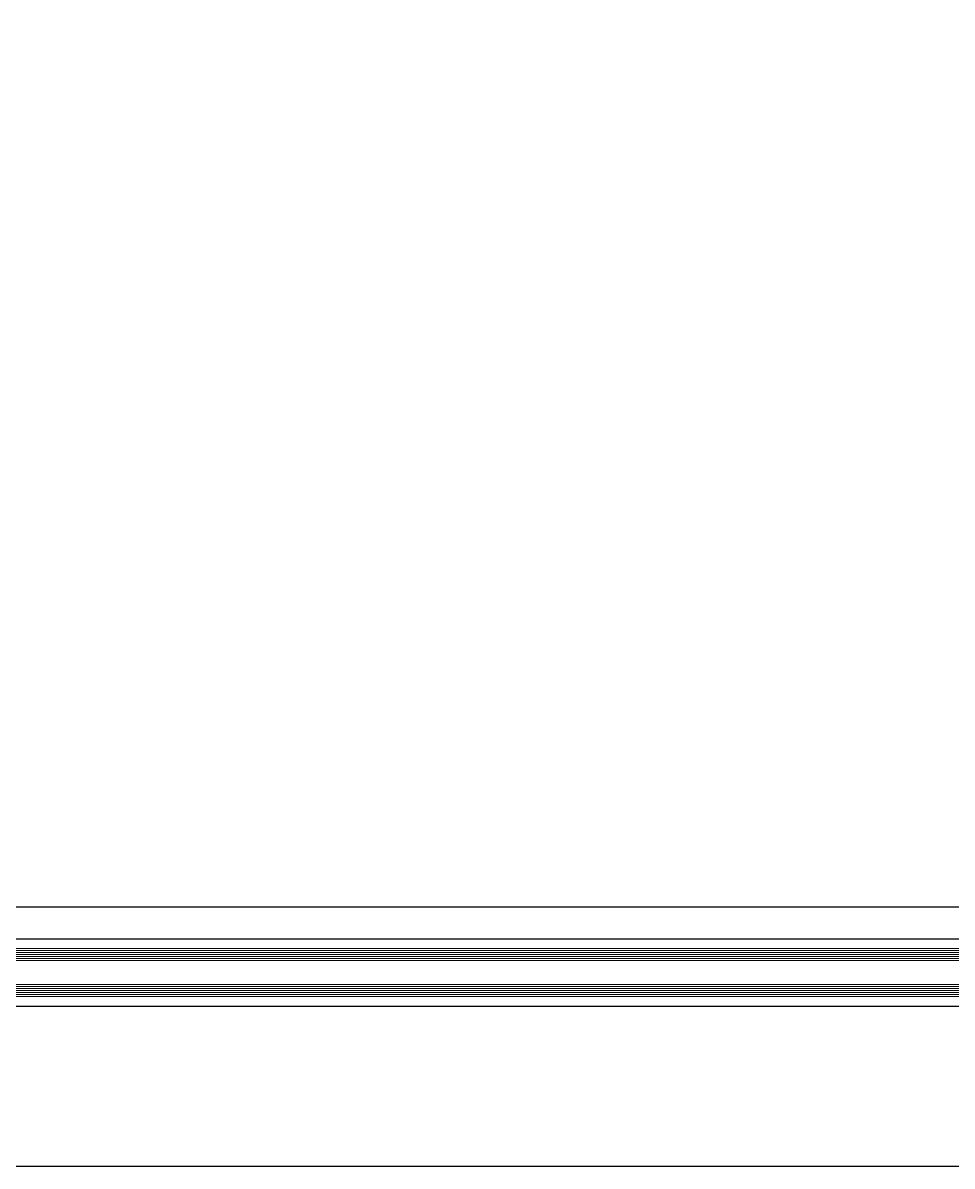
# Model space of a CAD drawing. Header units: millimetres. Extents: x 809 to 8159, y 33 to 4533.
# Drawn here: x 3823.7 to 3870.2, y 3467.1 to 3524.3 of the extents above; entities that cross this region are included whole.
import ezdxf

# ---------------------------------------------------------------- set-up
doc = ezdxf.new("R2010")
doc.units = ezdxf.units.MM
doc.layers.add('5', color=11, linetype='Continuous')
doc.layers.add('GORUNUS-TARAMA', color=11, linetype='Continuous')
doc.layers.add('cam', color=5, linetype='Continuous', lineweight=0)
doc.layers.add('TEFRİŞ', color=130, linetype='Continuous', lineweight=0)

# ---------------------------------------------------------------- blocks, each defined once
blk = doc.blocks.new('ajsdfxcvzx')
at = {"layer": '5'}
for p, q in [((35705.679, -5111.248), (35864.113, -5111.248)), ((35705.679, -5112.841), (35864.068, -5112.841)), ((35705.679, -5116.222), (35862.432, -5116.222)), ((35705.679, -5124.222), (35863.368, -5124.222))]:
    blk.add_line(p, q, dxfattribs=at)
at = {"layer": 'cam'}
for p, q in [((35862.432, -5113.322), (35704.179, -5113.322)), ((35862.432, -5113.422), (35704.179, -5113.422)), ((35862.999, -5113.622), (35704.179, -5113.622)), ((35862.999, -5113.722), (35704.179, -5113.722)), ((35862.432, -5113.822), (35704.179, -5113.822)), ((35862.432, -5113.922), (35704.179, -5113.922)), ((35862.999, -5113.522), (35706.323, -5113.522)), ((35862.432, -5115.122), (35704.179, -5115.122)), ((35862.432, -5115.222), (35704.179, -5115.222)), ((35862.997, -5115.322), (35704.179, -5115.322)), ((35862.997, -5115.422), (35704.179, -5115.422)), ((35862.432, -5115.622), (35704.179, -5115.622)), ((35862.432, -5115.722), (35704.179, -5115.722)), ((35862.997, -5115.522), (35706.332, -5115.522))]:
    blk.add_line(p, q, dxfattribs=at)

msp = doc.modelspace()

# ---------------------------------------------------------------- linework, layer by layer
at = {"layer": 'TEFRİŞ', "elevation": 0}
msp.add_lwpolyline([(3141.829, 3527.347), (3141.829, 3477.347), (3911.829, 3477.347), (3911.829, 3527.347)], close=True, dxfattribs=at)

# ---------------------------------------------------------------- block references
at = {"layer": 'GORUNUS-TARAMA'}
msp.add_blockref('ajsdfxcvzx', (-31955.956, 8591.274), dxfattribs=at)

doc.saveas('drawing.dxf')
